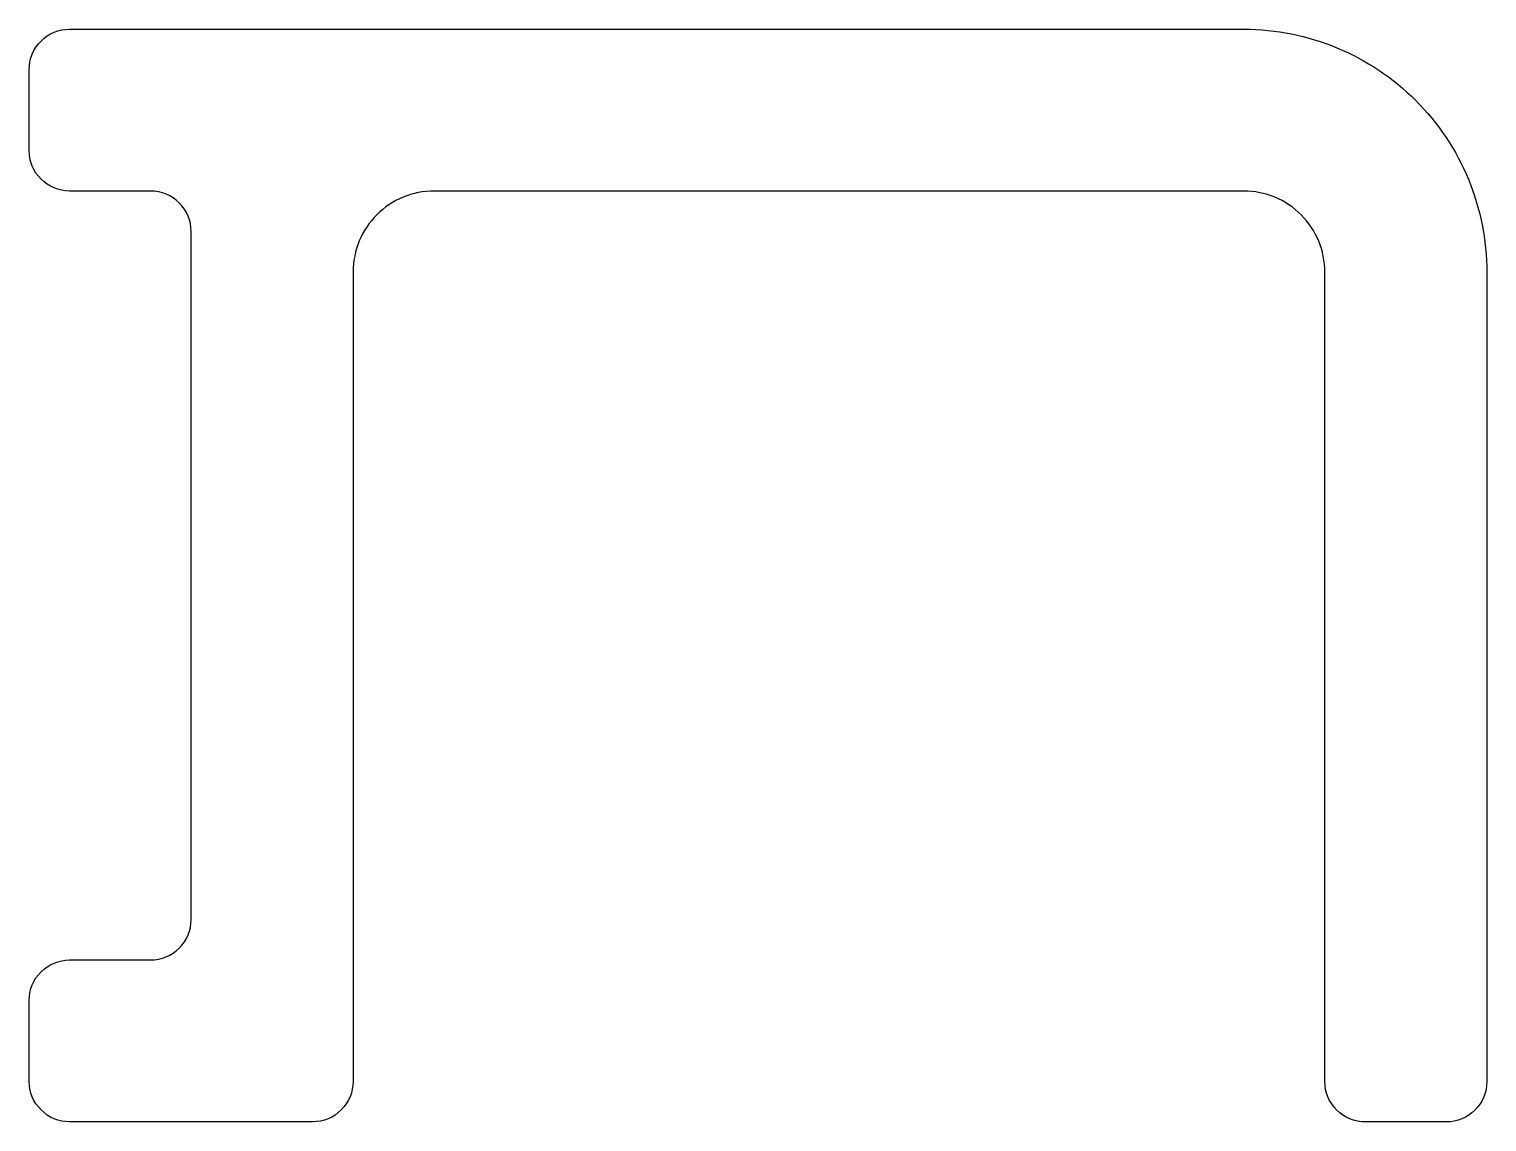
# Model space of a CAD drawing. Extents: x 228.3 to 246.3, y 302.6 to 316.1.
import ezdxf

# ---------------------------------------------------------------- set-up
doc = ezdxf.new("R2010")
doc.units = 0
doc.layers.get('0').update_dxf_attribs({"linetype": 'CONTINUOUS'})

msp = doc.modelspace()

# ---------------------------------------------------------------- linework, layer by layer
msp.add_lwpolyline([(228.348, 314.564), (228.348, 315.564, -0.414214), (228.848, 316.064), (243.348, 316.063, -0.414214), (246.348, 313.063), (246.348, 303.063, -0.414214), (245.848, 302.563), (244.848, 302.563, -0.414214), (244.348, 303.063), (244.348, 313.063, 0.414214), (243.348, 314.063), (233.348, 314.064, 0.414214), (232.348, 313.064), (232.348, 303.064, -0.414214), (231.848, 302.564), (228.848, 302.564, -0.414214), (228.348, 303.064), (228.348, 304.064, -0.414214), (228.848, 304.564), (229.848, 304.564, 0.414214), (230.348, 305.064), (230.348, 313.564, 0.414214), (229.848, 314.064), (228.848, 314.064, -0.414214)], format="xyb", close=True)

doc.saveas('drawing.dxf')
